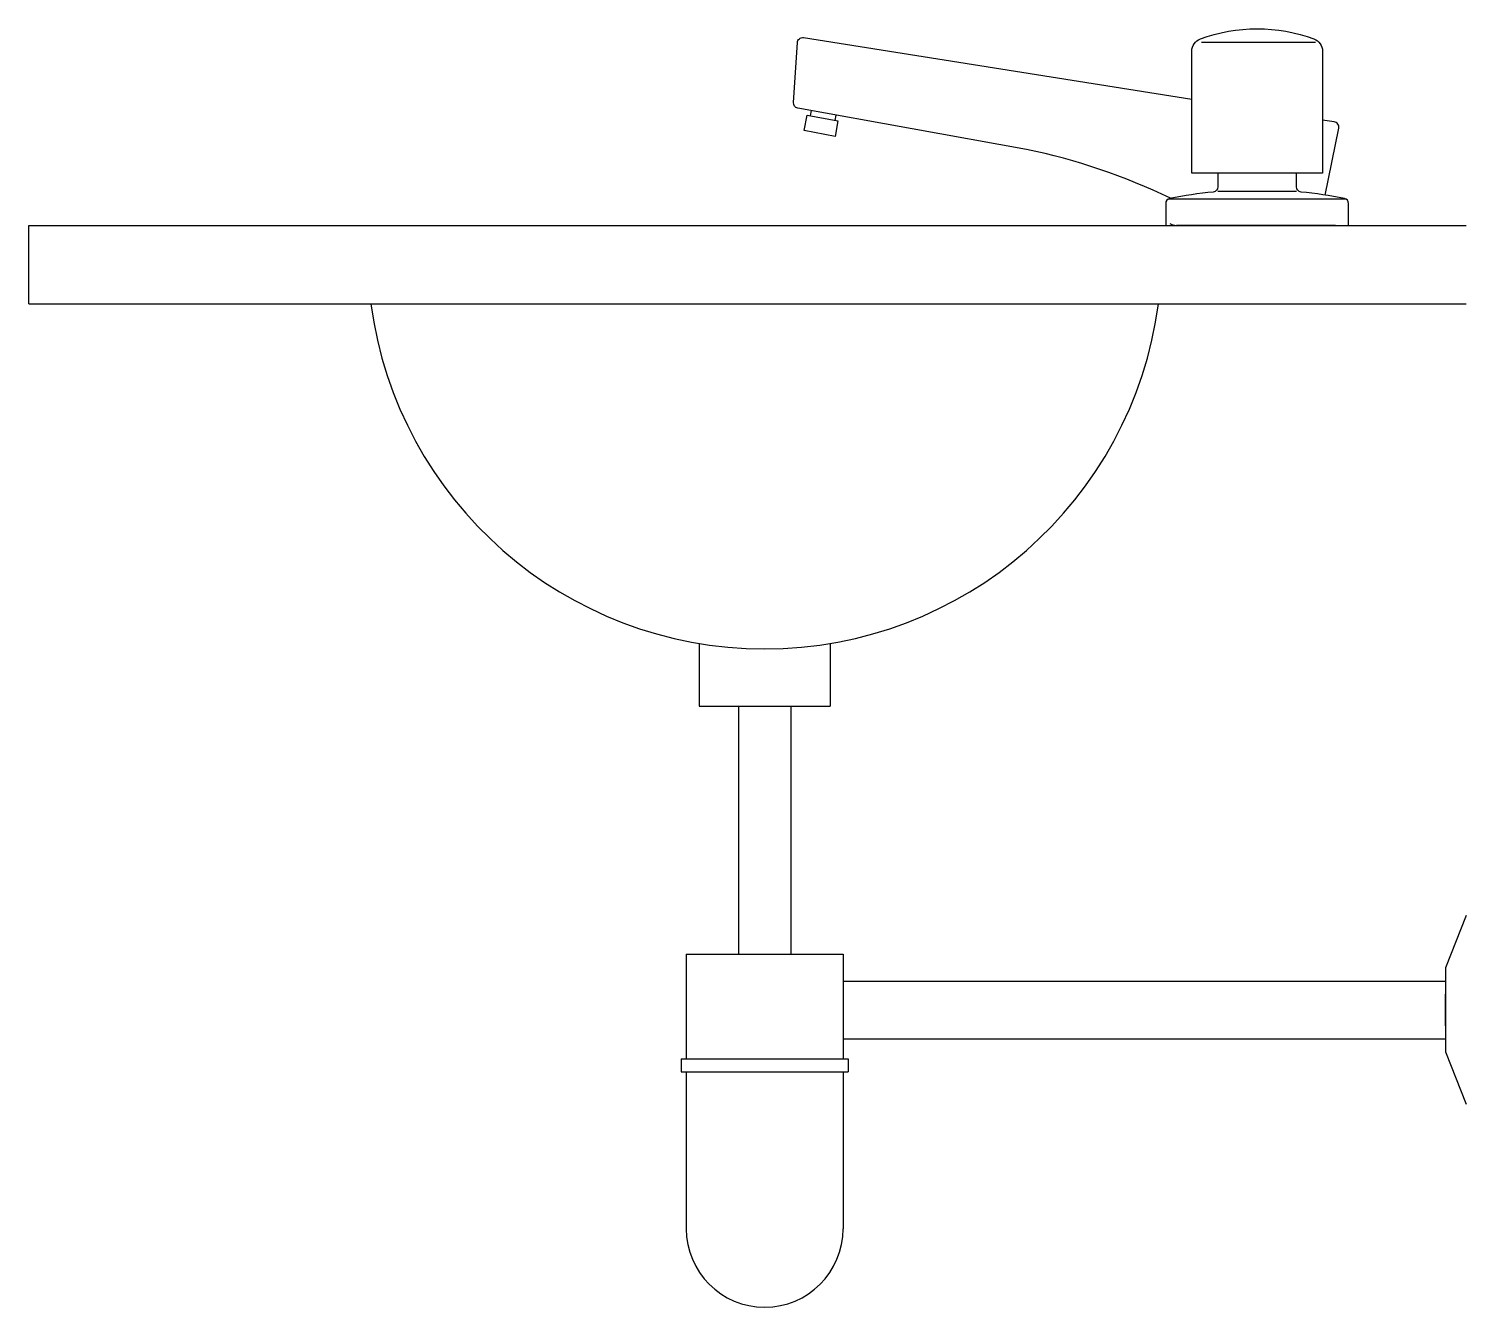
# Model space of a CAD drawing. Header units: millimetres. Extents: x -2896.406 to -2895.856, y 2976.312 to 2976.801.
import ezdxf

# ---------------------------------------------------------------- set-up
doc = ezdxf.new("R2010")
doc.units = ezdxf.units.MM
doc.header["$LTSCALE"] = 10
doc.layers.add('banheiro_louças', color=2, linetype='Continuous')

msp = doc.modelspace()

# ---------------------------------------------------------------- linework, layer by layer
at = {"layer": 'banheiro_louças'}
for p, q in [((-2895.914015544139, 2976.795526555998), (-2895.95764559376, 2976.795526555998)), ((-2896.107175686878, 2976.767437698647), (-2896.106801464151, 2976.769436235469)), ((-2896.097770583701, 2976.765676608569), (-2896.097385535158, 2976.767732960669)), ((-2895.921332661946, 2976.738458817694), (-2895.951332661946, 2976.738458817694)), ((-2895.90218259102, 2976.735526555998), (-2895.970482732872, 2976.735526555998)), ((-2895.906332661948, 2976.725526555998), (-2895.967190934722, 2976.725526555998)), ((-2896.14976383428, 2976.565664251712), (-2896.14976383428, 2976.541723527755)), ((-2896.099763834281, 2976.565664251713), (-2896.099763834281, 2976.541723527755)), ((-2896.14976383428, 2976.541723527755), (-2896.099763834281, 2976.541723527755)), ((-2896.13476383428, 2976.541723527755), (-2896.13476383428, 2976.446852836177)), ((-2896.11476383428, 2976.541723527755), (-2896.11476383428, 2976.446852836177)), ((-2895.856332661948, 2976.461587299044), (-2895.864307257475, 2976.441587299045)), ((-2896.15476383428, 2976.446852836177), (-2896.15476383428, 2976.406852836177)), ((-2896.15476383428, 2976.446852836177), (-2896.09476383428, 2976.446852836177)), ((-2896.09476383428, 2976.446852836177), (-2896.09476383428, 2976.406852836177)), ((-2895.864307257475, 2976.441587299045), (-2895.864307257475, 2976.409465812951)), ((-2896.094763834281, 2976.436587299045), (-2895.864307257475, 2976.436587299045)), ((-2895.864307257475, 2976.419465812951), (-2895.864307257475, 2976.431587299045)), ((-2896.094763834281, 2976.414465812951), (-2895.864307257475, 2976.414465812951)), ((-2895.864307257475, 2976.409465812951), (-2895.856332661948, 2976.389465812951)), ((-2896.15676383428, 2976.406852836177), (-2896.15676383428, 2976.401852836177)), ((-2896.15676383428, 2976.406852836177), (-2896.092763834281, 2976.406852836177)), ((-2896.092763834281, 2976.406852836177), (-2896.092763834281, 2976.401852836177)), ((-2896.15676383428, 2976.401852836177), (-2896.092763834281, 2976.401852836177)), ((-2896.15476383428, 2976.401852836177), (-2896.15476383428, 2976.341852836176)), ((-2896.09476383428, 2976.401852836177), (-2896.09476383428, 2976.341852836176))]:
    msp.add_line(p, q, dxfattribs=at)
at = {"layer": 'banheiro_louças', "color": 3}
for p, q in [((-2896.406332661948, 2976.695526555998), (-2896.406332661948, 2976.725526555998)), ((-2896.406332661948, 2976.725526555998), (-2895.856332661948, 2976.725526555998)), ((-2896.406332661948, 2976.695526555998), (-2895.856332661948, 2976.695526555998))]:
    msp.add_line(p, q, dxfattribs=at)
at = {"layer": 'banheiro_louças'}
msp.add_lwpolyline([(-2895.958062896281, 2976.79683788595, -0.1785387427688273), (-2895.914602427611, 2976.79683788595, -0.3141204755078839), (-2895.911332661946, 2976.792146799813), (-2895.911332661946, 2976.745526555998), (-2895.961332661946, 2976.745526555998), (-2895.961332661946, 2976.792146799813, -0.3141204755078839)], format="xyb", close=True, dxfattribs=at)
for points in [[(-2895.969512615104, 2976.73589318059, 0.06145377160446575), (-2896.024600432325, 2976.754566651578), (-2896.112127533592, 2976.770399683671, -0.3796910870961296), (-2896.113755104154, 2976.772497055983), (-2896.112239107435, 2976.795497403912, -0.4413212291874605), (-2896.109929790908, 2976.797341118842), (-2895.961332661946, 2976.773745657048)], [(-2895.910336113865, 2976.737143130621), (-2895.905115823724, 2976.762706256574, 0.4375088509424448), (-2895.90683086149, 2976.765091417498), (-2895.911310566013, 2976.76580274145)], [(-2895.951332661946, 2976.745526555998), (-2895.951332661946, 2976.740282307388, -0.3859364264872515), (-2895.953137971127, 2976.738291806073, 0.02428496050709784), (-2895.9697194505, 2976.735852541272, 0.3582933788874938), (-2895.971332661946, 2976.73389029903), (-2895.971332661946, 2976.725526555998), (-2895.901332661946, 2976.725526555998), (-2895.901332661946, 2976.73389029903, 0.3582933788874938), (-2895.902945873393, 2976.735852541272, 0.02428496050709723), (-2895.919527352766, 2976.738291806073, -0.3859364264872401), (-2895.921332661946, 2976.740282307388), (-2895.921332661946, 2976.745526555998)]]:
    msp.add_lwpolyline(points, format="xyb", dxfattribs=at)
msp.add_lwpolyline([(-2896.109623009723, 2976.761791676169), (-2896.108518712232, 2976.767689177932), (-2896.096723708704, 2976.76548058295), (-2896.097828006196, 2976.759583081187)], close=True, dxfattribs=at)
for centre, radius, start, end in [((-2895.967190934722, 2976.730526555998), 0.005, 238.769092630133, 269.9999999999935), ((-2896.124763834281, 2976.715600902873), 0.1520065767033807, 187.5887843635553, 352.4112156364448), ((-2896.12476383428, 2976.341852836176), 0.02999999999999403, 180.0000000000131, 7.016477563892661e-15)]:
    msp.add_arc(centre, radius, start, end, dxfattribs=at)

doc.saveas('drawing.dxf')
